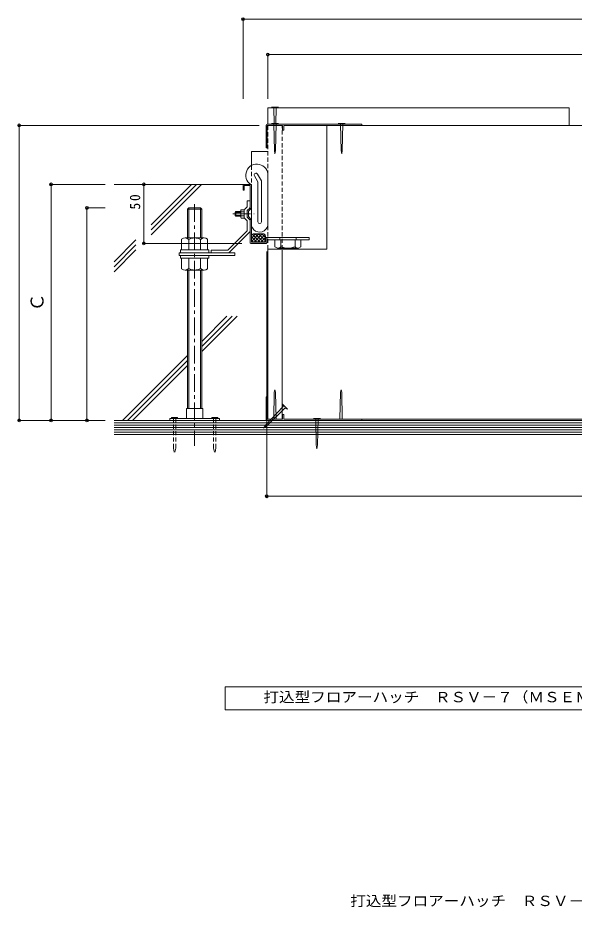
# Model space of a CAD drawing. Units: millimetres at full size; details may follow other scales. Extents: x -933 to 1138, y -790 to 804.
# Drawn here: x -67 to 404, y -790 to -36 of the extents above; entities that cross this region are included whole.
import ezdxf
from ezdxf.enums import TextEntityAlignment as Align

# ---------------------------------------------------------------- set-up
doc = ezdxf.new("R2010")
doc.units = ezdxf.units.MM
doc.header["$LTSCALE"] = 3
doc.header["$PDMODE"] = 32
doc.header["$PDSIZE"] = 2.4
doc.linetypes.add('CHAIN1', pattern=[8, 5, -1, 1, -1])
doc.linetypes.add('DASHED1', pattern=[1.8, 1.2, -0.6])
for name, color, linetype, lineweight in [('0-1_躯体', 4, 'Continuous', 9), ('0-2_仕上', 3, 'Continuous', 9), ('0-3_建具', 4, 'Continuous', 9), ('0-4_その他', 7, 'Continuous', 9), ('0-5_寸法', 6, 'Continuous', 9), ('0-6_ハッチ', 6, 'Continuous', 9), ('0-8', 3, 'DASHED1', 9), ('0-9', 2, 'Continuous', 9)]:
    doc.layers.add(name, color=color, linetype=linetype, lineweight=lineweight)
doc.layers.add('F-5_F-5ﾚｲﾔ', color=2, linetype='Continuous')
doc.styles.add('ＭＳ ゴシック', font='')
doc.styles.get('ＭＳ ゴシック').set_extended_font_data('MS Gothic')

msp = doc.modelspace()

# ---------------------------------------------------------------- linework, layer by layer
at = {"layer": '0-1_躯体', "color": 2}
for p, q in [((143.164, -127.414), (143.164, -146.614)), ((143.964, -126.614), (224.163, -126.614)), ((157.164, -131.614), (157.164, -127.614)), ((158.164, -131.614), (158.164, -127.614)), ((224.163, -127.614), (224.163, -126.614)), ((157.164, -131.614), (158.164, -131.614)), ((143.164, -377.626), (143.164, -357.626)), ((143.164, -357.626), (144.164, -357.626)), ((144.164, -376.626), (144.164, -357.626)), ((144.164, -376.626), (157.164, -376.626)), ((158.164, -376.626), (158.164, -372.626)), ((158.164, -376.626), (224.163, -376.626)), ((224.163, -377.626), (224.163, -376.626))]:
    msp.add_line(p, q, dxfattribs=at)
at = {"layer": '0-1_躯体', "linetype": 'CHAIN1'}
msp.add_line((82.661, -194.378), (82.661, -399.047), dxfattribs=at)
at = {"layer": '0-1_躯体'}
for p, q in [((77.661, -197.614), (76.661, -198.614)), ((76.661, -198.614), (88.661, -198.614)), ((76.661, -198.614), (76.661, -223.014)), ((77.661, -197.614), (87.661, -197.614)), ((77.661, -197.614), (77.661, -223.014)), ((87.661, -197.614), (88.661, -198.614)), ((87.661, -197.614), (87.661, -223.014)), ((88.661, -198.614), (88.661, -223.014)), ((71.614, -224.051), (71.614, -233.014)), ((90.613, -223.014), (74.614, -223.014)), ((77.614, -224.251), (77.614, -233.014)), ((87.614, -224.251), (87.614, -233.014)), ((93.614, -224.051), (93.614, -233.014)), ((70.661, -233.014), (70.661, -235.614)), ((94.661, -233.014), (70.661, -233.014)), ((94.661, -233.014), (94.661, -235.614)), ((94.661, -235.614), (70.661, -235.614)), ((94.661, -237.914), (70.661, -237.914)), ((70.661, -237.914), (70.661, -240.214)), ((71.614, -249.177), (71.614, -240.214)), ((77.614, -248.977), (77.614, -240.214)), ((87.614, -248.977), (87.614, -240.214)), ((93.614, -249.177), (93.614, -240.214)), ((90.613, -250.214), (74.614, -250.214)), ((76.661, -250.214), (76.661, -367.626)), ((77.661, -250.214), (77.661, -367.626)), ((87.661, -250.214), (87.661, -367.626)), ((88.661, -250.214), (88.661, -367.626))]:
    msp.add_line(p, q, dxfattribs=at)
at = {"layer": '0-1_躯体', "color": 6}
for p, q in [((69.663, -237.914), (69.663, -235.614)), ((116.664, -237.914), (69.663, -237.914))]:
    msp.add_line(p, q, dxfattribs=at)
at = {"layer": '0-1_躯体', "color": 2}
for points in [[(143.164, -146.614), (144.164, -146.614), (144.164, -127.614)], [(157.164, -376.626), (157.164, -372.626), (158.164, -372.626)]]:
    msp.add_lwpolyline(points, dxfattribs=at)
at = {"layer": '0-1_躯体', "color": 6}
msp.add_lwpolyline([(116.664, -237.914), (116.664, -235.614), (69.663, -235.614)], dxfattribs=at)
at = {"layer": '0-1_躯体'}
msp.add_lwpolyline([(94.661, -237.914), (94.661, -240.214), (70.661, -240.214)], dxfattribs=at)
at = {"layer": '0-1_躯体', "color": 2}
msp.add_arc((143.964, -127.414), 0.8, 90, 180, dxfattribs=at)
at = {"layer": '0-1_躯体'}
for centre, radius, start, end in [((74.5, -227.545), 4.533, 46.13112, 128.71062), ((82.649, -233.98), 10.966, 62.83263, 117.16731), ((90.727, -227.545), 4.533, 51.28938, 133.86888), ((74.5, -245.683), 4.533, 231.28938, 313.86888), ((82.649, -239.248), 10.966, 242.83269, 297.16737), ((90.727, -245.683), 4.533, 226.13112, 308.71062)]:
    msp.add_arc(centre, radius, start, end, dxfattribs=at)
at = {"layer": '0-2_仕上', "color": 7}
for p, q in [((123.664, -105.114), (123.664, -36.714)), ((123.664, -37.614), (723.663, -37.614))]:
    msp.add_line(p, q, dxfattribs=at)
at = {"layer": '0-2_仕上'}
for p, q in [((123.664, -178.114), (123.664, -182.614)), ((130.163, -177.614), (124.164, -177.614)), ((124.664, -178.614), (124.664, -182.614)), ((129.663, -178.614), (124.664, -178.614)), ((129.663, -197.367), (129.663, -178.614)), ((130.663, -178.114), (130.663, -197.781)), ((124.664, -182.614), (123.664, -182.614)), ((127.164, -191.614), (129.663, -191.614)), ((127.164, -196.614), (127.164, -191.614)), ((116.856, -201.314), (117.556, -200.614)), ((116.856, -201.314), (116.856, -203.914)), ((116.856, -201.314), (121.663, -201.314)), ((117.556, -200.614), (117.556, -204.614)), ((117.556, -200.614), (121.663, -200.614)), ((121.663, -205.213), (121.663, -200.015)), ((122.164, -199.114), (124.664, -199.114)), ((122.164, -200.916), (124.664, -200.916)), ((125.103, -198.675), (127.164, -196.614)), ((129.663, -197.367), (127.164, -199.867)), ((127.164, -199.867), (127.164, -205.362)), ((130.762, -197.682), (128.164, -200.281)), ((128.164, -200.281), (128.164, -204.947)), ((130.932, -207.475), (130.932, -197.753)), ((116.856, -203.914), (117.556, -204.614)), ((116.856, -203.914), (121.663, -203.914)), ((117.556, -204.614), (121.663, -204.614)), ((122.164, -204.312), (124.664, -204.312)), ((125.103, -206.553), (127.164, -208.614)), ((129.663, -207.861), (127.164, -205.362)), ((127.164, -216.844), (127.164, -208.614)), ((130.762, -207.546), (128.164, -204.947)), ((129.663, -207.861), (129.663, -227.114)), ((130.663, -207.447), (130.663, -226.614)), ((110.693, -233.314), (127.164, -216.844)), ((112.085, -235.175), (129.224, -218.036)), ((130.663, -226.09), (137.139, -219.614)), ((130.663, -223.262), (134.311, -219.614)), ((130.663, -222.038), (135.24, -226.614)), ((130.663, -224.866), (132.412, -226.614)), ((131.325, -219.871), (138.069, -226.614)), ((132.164, -219.614), (141.164, -219.614)), ((132.968, -226.614), (139.968, -219.614)), ((133.897, -219.614), (140.897, -226.614)), ((135.796, -226.614), (142.289, -220.122)), ((136.726, -219.614), (142.663, -225.553)), ((138.625, -226.614), (142.663, -222.575)), ((139.554, -219.614), (142.663, -222.724)), ((141.453, -226.614), (142.663, -225.404)), ((142.663, -221.114), (142.663, -226.614)), ((179.74, -222.614), (142.663, -222.614)), ((143.664, -227.114), (143.664, -222.614)), ((179.74, -224.614), (143.664, -224.614)), ((150.702, -224.614), (150.702, -230.46)), ((154.702, -224.614), (154.702, -222.614)), ((155.701, -224.614), (155.701, -230.46)), ((167.701, -224.614), (167.701, -230.46)), ((168.701, -224.614), (168.701, -222.614)), ((172.701, -224.614), (172.701, -230.46)), ((179.74, -222.614), (179.74, -224.614)), ((96.663, -233.314), (110.693, -233.314)), ((96.663, -233.314), (96.663, -235.614)), ((143.164, -227.614), (130.163, -227.614)), ((142.663, -226.614), (130.663, -226.614)), ((152.701, -231.614), (150.702, -230.46)), ((170.702, -231.614), (152.701, -231.614)), ((170.702, -231.614), (172.701, -230.46)), ((111.025, -235.614), (96.663, -235.614))]:
    msp.add_line(p, q, dxfattribs=at)
at = {"layer": '0-2_仕上', "linetype": 'CHAIN1'}
msp.add_line((114.856, -202.614), (132.933, -202.614), dxfattribs=at)
at = {"layer": '0-2_仕上'}
msp.add_lwpolyline([(122.164, -206.114), (124.664, -206.114), (124.664, -199.114)], dxfattribs=at)
for centre, radius, start, end in [((124.164, -178.114), 0.5, 90, 180), ((130.163, -178.114), 0.5, 0, 90), ((122.725, -200.015), 1.062, 121.9333, 238.06371), ((124.798, -202.614), 3.134, 147.19138, 212.80888), ((126.163, -199.735), 1.5, 135, 180), ((128.164, -196.745), 1.5, 315, 0), ((130.833, -197.753), 0.1, 0, 134.95746), ((122.725, -205.213), 1.062, 121.93629, 238.0667), ((126.163, -205.493), 1.5, 180, 225), ((128.164, -208.483), 1.5, 0, 45), ((130.833, -207.475), 0.1, 225.04254, 0), ((128.164, -216.975), 1.5, 315, 0), ((132.164, -221.114), 1.5, 90, 180), ((141.164, -221.114), 1.5, 0, 90), ((130.163, -227.114), 0.5, 180, 270), ((143.164, -227.114), 0.5, 270, 0), ((153.336, -228.614), 3, 270.00015, 322.04065), ((161.87, -214.575), 17.04, 248.7785, 269.43475), ((161.533, -214.575), 17.04, 270.56523, 291.22148), ((170.067, -228.614), 3, 217.95935, 269.99985), ((111.025, -234.114), 1.5, 270, 315)]:
    msp.add_arc(centre, radius, start, end, dxfattribs=at)
at = {"layer": '0-2_仕上', "color": 7}
msp.add_point((123.664, -37.614), dxfattribs=at)
at = {"layer": '0-3_建具'}
for p, q in [((144.664, -112.614), (144.664, -126.614)), ((149.664, -112.614), (150.041, -126.091)), ((151.664, -112.614), (151.286, -126.091)), ((151.664, -112.614), (153.618, -112.091)), ((151.664, -126.614), (153.618, -126.091)), ((206.164, -126.614), (206.787, -148.847)), ((208.164, -126.614), (210.118, -126.091)), ((206.787, -148.847), (207.164, -151.614)), ((207.201, -353.671), (206.664, -351.626)), ((207.664, -376.626), (207.201, -353.671)), ((157.727, -365.97), (142.966, -381.322)), ((159.132, -367.375), (143.78, -382.136)), ((159.132, -367.375), (161.168, -368.115)), ((183.255, -376.044), (189.167, -376.044)), ((185.218, -376.961), (183.255, -376.044)), ((187.204, -376.961), (189.167, -376.044)), ((142.966, -381.322), (140.988, -384.114)), ((143.78, -382.136), (140.988, -384.114)), ((185.218, -376.961), (185.635, -398.254)), ((187.204, -376.961), (186.787, -398.254)), ((185.635, -398.254), (186.211, -401.626)), ((186.787, -398.254), (186.211, -401.626))]:
    msp.add_line(p, q, dxfattribs=at)
for points in [[(144.664, -112.614), (399.765, -112.614), (399.765, -127.614)], [(149.664, -112.614), (147.709, -112.091), (153.618, -112.091)], [(149.664, -126.614), (147.709, -126.091), (153.618, -126.091)], [(149.664, -126.614), (150.287, -148.847), (150.664, -151.614)], [(151.664, -126.614), (151.041, -148.847), (150.664, -151.614)], [(206.164, -126.614), (204.209, -126.091), (210.118, -126.091)], [(208.164, -126.614), (207.541, -148.847), (207.164, -151.614)], [(149.664, -376.626), (150.126, -353.671), (150.664, -351.626)], [(151.664, -376.626), (151.201, -353.671), (150.664, -351.626)], [(205.664, -376.626), (206.126, -353.671), (206.664, -351.626)], [(157.727, -365.97), (156.987, -363.934), (161.168, -368.115)]]:
    msp.add_lwpolyline(points, dxfattribs=at)
at = {"layer": '0-4_その他'}
for p, q in [((144.664, -105.114), (144.664, -66.714)), ((144.664, -67.614), (702.664, -67.614)), ((137.163, -127.614), (-66.792, -127.614)), ((-65.892, -377.626), (-65.892, -127.614)), ((7.016, -177.614), (-39.854, -177.614)), ((-38.955, -377.626), (-38.955, -177.614)), ((39.664, -227.614), (39.664, -177.614)), ((7.016, -197.614), (-9.456, -197.614)), ((-8.556, -377.626), (-8.556, -197.614)), ((122.663, -227.614), (38.763, -227.614)), ((143.664, -234.614), (143.664, -442.823)), ((7.016, -377.626), (-66.792, -377.626)), ((143.664, -441.923), (703.664, -441.923))]:
    msp.add_line(p, q, dxfattribs=at)
at = {"layer": '0-4_その他', "color": 2}
msp.add_lwpolyline([(108.56, -622.883), (108.56, -603.384), (738.767, -603.384), (738.767, -622.883)], close=True, dxfattribs=at)
at = {"layer": '0-4_その他'}
for p in [(144.664, -67.614), (-65.892, -127.614), (-38.955, -177.614), (39.664, -177.614), (-8.556, -197.614), (39.664, -227.614), (-65.892, -377.626), (-38.955, -377.626), (-8.556, -377.626), (143.664, -441.923)]:
    msp.add_point(p, dxfattribs=at)
at = {"layer": '0-5_寸法'}
for p, q in [((144.164, -127.614), (157.164, -127.614)), ((158.164, -127.614), (423.664, -127.614)), ((194.664, -232.626), (194.664, -127.614)), ((130.663, -149.614), (144.664, -149.614)), ((130.663, -149.614), (130.663, -161.675)), ((136.163, -175.452), (133.232, -170.374)), ((139.164, -174.648), (135.83, -168.874)), ((144.664, -210.411), (144.664, -170.301)), ((136.163, -175.452), (136.163, -209.349)), ((139.164, -174.648), (139.164, -209.349)), ((144.664, -232.626), (194.664, -232.626)), ((144.664, -376.626), (144.664, -232.626)), ((156.664, -376.626), (156.664, -233.224)), ((224.163, -376.626), (423.664, -376.626)), ((14.516, -377.626), (423.664, -377.626)), ((14.516, -379.626), (423.664, -379.626)), ((14.516, -381.626), (423.664, -381.626)), ((14.516, -383.626), (423.664, -383.626)), ((14.516, -385.626), (423.664, -385.626)), ((14.516, -387.626), (423.664, -387.626)), ((14.516, -389.626), (423.664, -389.626))]:
    msp.add_line(p, q, dxfattribs=at)
at = {"layer": '0-5_寸法', "linetype": 'DASHED1'}
for p, q in [((144.664, -169.296), (144.664, -127.614)), ((156.664, -232.626), (156.664, -127.614)), ((130.663, -161.675), (130.663, -178.614)), ((144.664, -232.626), (144.664, -211.665))]:
    msp.add_line(p, q, dxfattribs=at)
at = {"layer": '0-5_寸法'}
for centre, radius, start, end in [((135.316, -169.798), 9.361, 356.92534, 236.60616), ((134.531, -169.624), 1.5, 29.99998, 209.99998), ((137.677, -211.038), 7.014, 179.16495, 5.12718), ((137.664, -209.349), 1.5, 180, 0)]:
    msp.add_arc(centre, radius, start, end, dxfattribs=at)
at = {"layer": '0-6_ハッチ'}
for p, q in [((124.164, -177.614), (14.516, -177.614)), ((45.708, -220.414), (88.507, -177.614)), ((45.708, -216.171), (84.265, -177.614)), ((45.708, -211.928), (80.022, -177.614)), ((14.516, -243.12), (32.928, -224.708)), ((14.516, -247.363), (32.928, -228.951)), ((14.516, -251.605), (32.928, -233.193)), ((88.661, -319.127), (118.541, -289.247)), ((88.661, -314.884), (114.298, -289.247)), ((88.661, -310.642), (110.056, -289.247)), ((21.676, -377.626), (76.661, -322.642)), ((25.919, -377.626), (76.661, -326.885)), ((30.162, -377.626), (76.661, -331.127))]:
    msp.add_line(p, q, dxfattribs=at)
at = {"layer": '0-8', "linetype": 'Continuous'}
for p, q in [((63.161, -375.027), (63.161, -376.027)), ((68.161, -375.027), (63.161, -375.027)), ((68.161, -375.027), (68.161, -376.027)), ((97.161, -375.027), (102.161, -375.027)), ((97.161, -375.027), (97.161, -376.027)), ((102.161, -375.027), (102.161, -376.027))]:
    msp.add_line(p, q, dxfattribs=at)
at = {"layer": '0-8'}
for p, q in [((64.661, -401.027), (64.661, -376.027)), ((66.661, -401.027), (66.661, -376.027)), ((98.661, -401.027), (98.661, -376.027)), ((100.661, -401.027), (100.661, -376.027)), ((64.661, -401.027), (65.661, -406.027)), ((66.661, -401.027), (65.661, -406.027)), ((98.661, -401.027), (99.661, -406.027)), ((100.661, -401.027), (99.661, -406.027))]:
    msp.add_line(p, q, dxfattribs=at)
at = {"layer": '0-9'}
for p, q in [((75.861, -375.526), (75.861, -367.626)), ((89.461, -367.626), (75.861, -367.626)), ((89.461, -375.526), (89.461, -367.626)), ((61.661, -376.027), (61.661, -377.626)), ((61.661, -376.027), (103.661, -376.027)), ((103.661, -376.027), (103.661, -377.626))]:
    msp.add_line(p, q, dxfattribs=at)
for centre, start, end in [((75.361, -375.526), 270, 0), ((89.961, -375.526), 180, 270)]:
    msp.add_arc(centre, 0.5, start, end, dxfattribs=at)

# ---------------------------------------------------------------- texts
at = {"layer": '0-4_その他', "color": 3, "style": 'ＭＳ ゴシック'}
msp.add_text('Ｃ', height=11, rotation=90, dxfattribs=at).set_placement((-41.955, -285.12), align=Align.BOTTOM_LEFT)
at = {"layer": '0-4_その他', "color": 2, "style": 'ＭＳ ゴシック', "width": 1.1}
msp.add_text('打込型フロアーハッチ\u3000ＲＳＶ－７（ＭＳＥＭ－Ｍ－６００）\u3000Ｃ＝指示\u3000\u3000\u3000\u3000Ｓ＝１：３', height=8.798, dxfattribs=at).set_placement((140.914, -619.134), align=Align.BOTTOM_LEFT)
at = {"layer": '0-4_その他', "color": 2, "insert": (36.663, -198.921), "char_height": 8.798, "attachment_point": 7, "rotation": 90, "style": 'ＭＳ ゴシック'}
msp.add_mtext('\\T1.27;\\W0.95;50', dxfattribs=at)
at = {"layer": 'F-5_F-5ﾚｲﾔ', "style": 'ＭＳ ゴシック', "width": 1.1}
msp.add_text('打込型フロアーハッチ\u3000ＲＳＶ－７－６００＋ＭＳＥＭ－Ｍ６００\u3000Ｃ＝指示', height=8.798, dxfattribs=at).set_placement((214.414, -791.87), align=Align.BOTTOM_LEFT)

doc.saveas('drawing.dxf')
